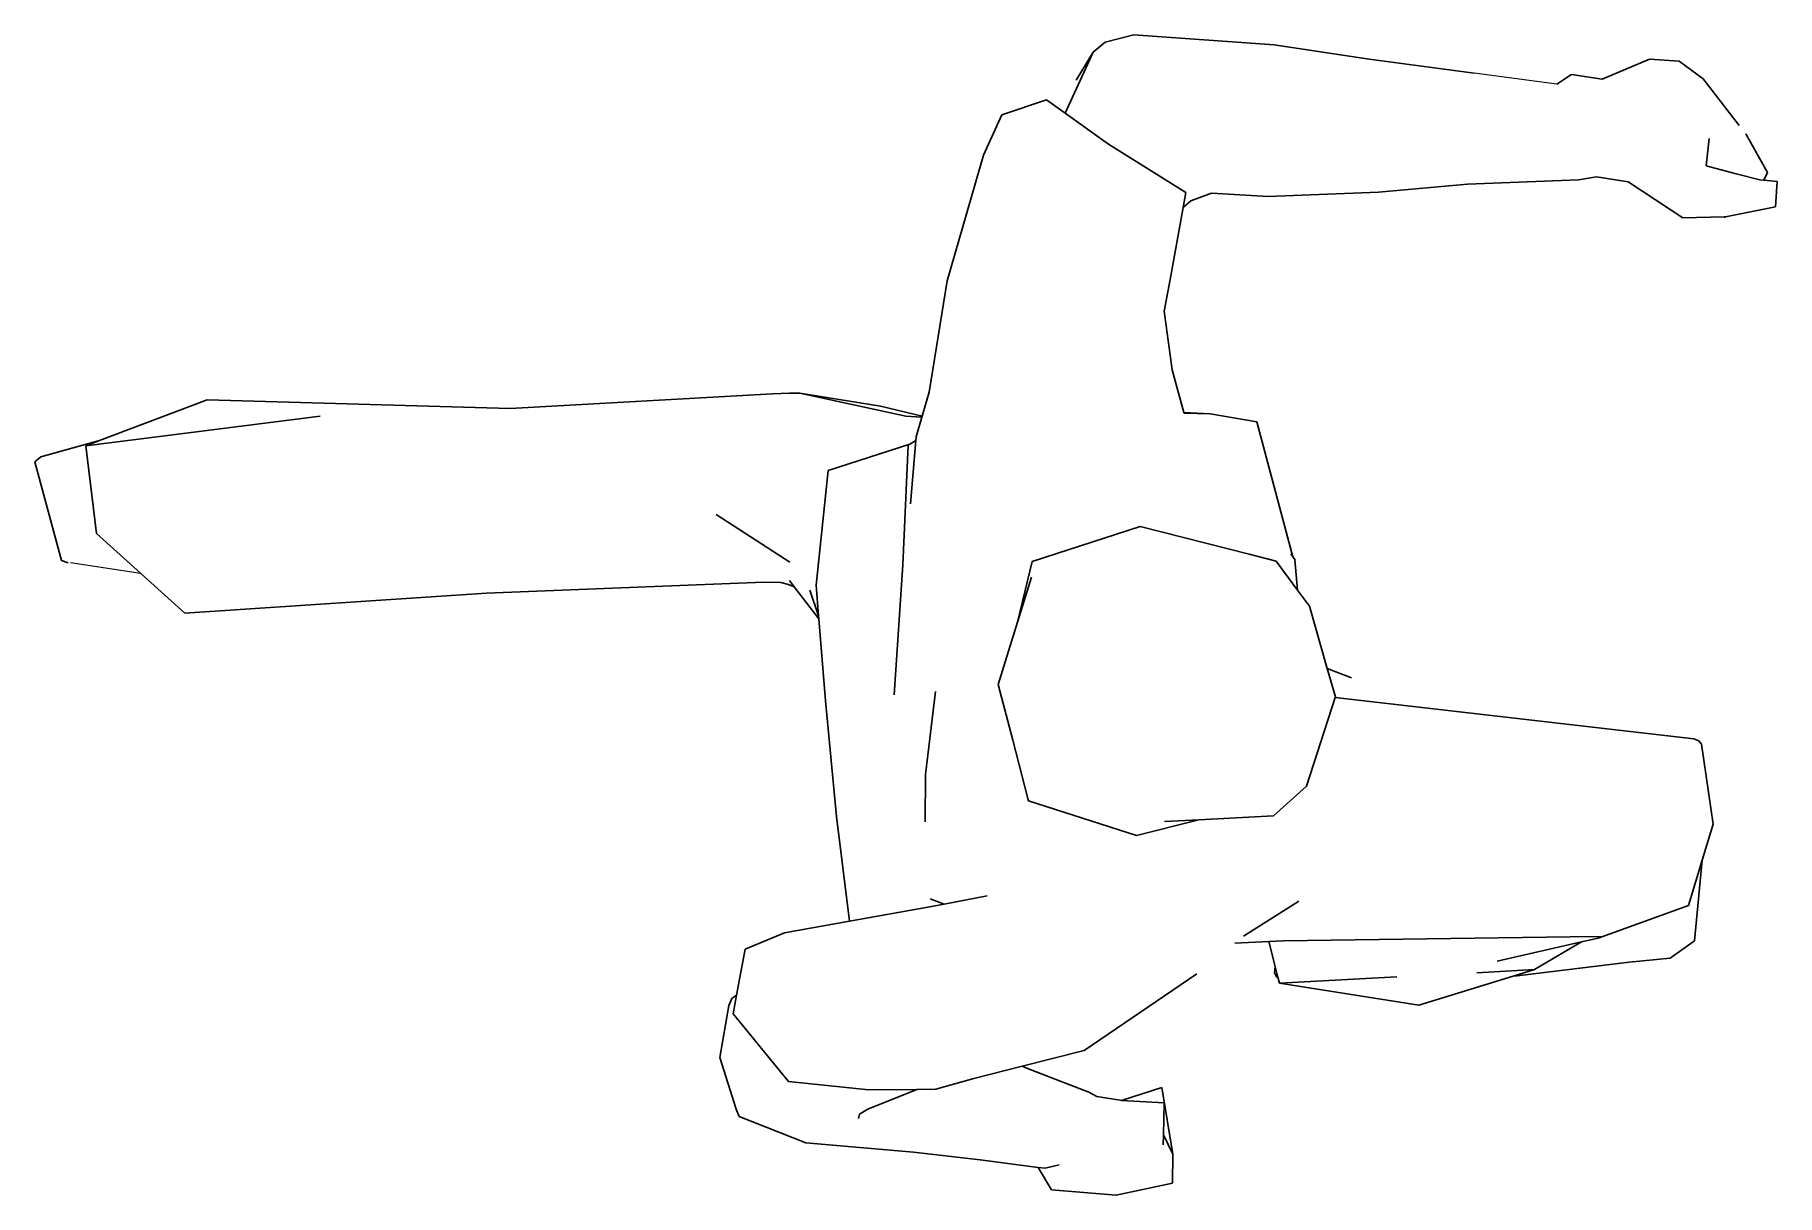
# Model space of a CAD drawing. Extents: x -0.94 to 0.43, y -0.39 to 0.52.
import ezdxf

# ---------------------------------------------------------------- set-up
doc = ezdxf.new("R2010")
doc.units = 0
doc.header["$MEASUREMENT"] = 0

msp = doc.modelspace()

# ---------------------------------------------------------------- linework, layer by layer
for p, q in [((-0.0728, 0.5224), (-0.0954, 0.5166)), ((0.0376, 0.5146), (-0.0728, 0.5224)), ((-0.1268, 0.4607), (-0.1047, 0.5087)), ((-0.1182, 0.4866), (-0.1047, 0.5087)), ((-0.1047, 0.5087), (-0.0954, 0.5166)), ((0.1124, 0.5032), (0.0376, 0.5146)), ((0.1949, 0.4922), (0.1124, 0.5032)), ((0.2958, 0.4875), (0.333, 0.5031)), ((0.333, 0.5031), (0.3564, 0.5017)), ((0.3564, 0.5017), (0.3752, 0.4878)), ((0.26, 0.4835), (0.2715, 0.4912)), ((0.2715, 0.4912), (0.2958, 0.4875)), ((0.4035, 0.451), (0.3752, 0.4878)), ((-0.1415, 0.4712), (-0.1767, 0.4593)), ((-0.1415, 0.4712), (-0.1268, 0.4607)), ((-0.1767, 0.4593), (-0.191, 0.4276)), ((-0.1268, 0.4607), (-0.0928, 0.4364)), ((0.3798, 0.4407), (0.3775, 0.4193)), ((0.4087, 0.4444), (0.4258, 0.414)), ((-0.191, 0.4276), (-0.2196, 0.3287)), ((-0.0318, 0.3982), (-0.0928, 0.4364)), ((0.3775, 0.4193), (0.4012, 0.4129)), ((0.4012, 0.4129), (0.4197, 0.4083)), ((0.4258, 0.414), (0.4229, 0.408)), ((-0.034, 0.3865), (-0.0318, 0.3982)), ((-0.0116, 0.3978), (-0.0278, 0.3917)), ((-0.0116, 0.3978), (0.0328, 0.3951)), ((0.0328, 0.3951), (0.1198, 0.3985)), ((0.1198, 0.3985), (0.1899, 0.4049)), ((0.1899, 0.4049), (0.2771, 0.4083)), ((0.2771, 0.4083), (0.2914, 0.4107)), ((0.2914, 0.4107), (0.3163, 0.4068)), ((0.3163, 0.4068), (0.3591, 0.3784)), ((0.4197, 0.4083), (0.4229, 0.408)), ((0.4229, 0.408), (0.4334, 0.4069)), ((0.4334, 0.4069), (0.432, 0.387)), ((-0.0443, 0.3298), (-0.034, 0.3865)), ((-0.034, 0.3865), (-0.0278, 0.3917)), ((0.3927, 0.3791), (0.432, 0.387)), ((0.3591, 0.3784), (0.3916, 0.379)), ((0.3917, 0.3786), (0.3916, 0.379)), ((0.3916, 0.379), (0.3921, 0.379)), ((0.3927, 0.3791), (0.3917, 0.3786)), ((0.3921, 0.379), (0.3927, 0.3791)), ((-0.049, 0.3048), (-0.0443, 0.3298)), ((-0.2196, 0.3287), (-0.2338, 0.2411)), ((-0.049, 0.3048), (-0.0426, 0.2587)), ((-0.0333, 0.2251), (-0.0426, 0.2587)), ((-0.8865, 0.203), (-0.8019, 0.2351)), ((-0.8019, 0.2351), (-0.5636, 0.2283)), ((-0.3571, 0.2398), (-0.5636, 0.2283)), ((-0.3571, 0.2398), (-0.3436, 0.2403)), ((-0.3355, 0.2403), (-0.3436, 0.2403)), ((-0.2721, 0.2302), (-0.3355, 0.2403)), ((-0.3355, 0.2403), (-0.2521, 0.2223)), ((-0.2338, 0.2411), (-0.2393, 0.2223)), ((-0.713, 0.2223), (-0.8973, 0.1989)), ((-0.2393, 0.2223), (-0.2721, 0.2302)), ((-0.2521, 0.2223), (-0.2396, 0.2214)), ((-0.2396, 0.2214), (-0.2441, 0.206)), ((-0.2393, 0.2223), (-0.2396, 0.2214)), ((-0.0335, 0.2251), (-0.0333, 0.2251)), ((-0.0333, 0.2251), (-0.0128, 0.2241)), ((-0.0333, 0.2247), (-0.0333, 0.2247)), ((-0.0333, 0.2247), (-0.0128, 0.2241)), ((0.0239, 0.2179), (-0.0128, 0.2241)), ((-0.2441, 0.206), (-0.2443, 0.2032)), ((0.0239, 0.2179), (0.0524, 0.1116)), ((-0.9329, 0.1902), (-0.8865, 0.203)), ((-0.8973, 0.1989), (-0.8974, 0.1989)), ((-0.8974, 0.1989), (-0.889, 0.1298)), ((-0.8973, 0.1989), (-0.8865, 0.203)), ((-0.2489, 0.2002), (-0.3133, 0.1794)), ((-0.2546, 0.1053), (-0.2503, 0.1994)), ((-0.2503, 0.1994), (-0.2489, 0.2002)), ((-0.2489, 0.2002), (-0.2443, 0.2032)), ((-0.2443, 0.2032), (-0.2486, 0.1533)), ((-0.9329, 0.1902), (-0.9375, 0.1863)), ((-0.9375, 0.1863), (-0.9165, 0.1086)), ((-0.3133, 0.1794), (-0.3228, 0.0891)), ((-0.4014, 0.1448), (-0.3435, 0.1073)), ((-0.889, 0.1298), (-0.8195, 0.0673)), ((-0.0679, 0.1355), (-0.1527, 0.1078)), ((-0.0679, 0.1355), (0.0179, 0.1137)), ((0.0179, 0.1137), (0.0391, 0.1082)), ((0.0507, 0.1138), (0.054, 0.1094)), ((-0.9165, 0.1086), (-0.9112, 0.1069)), ((-0.2546, 0.1053), (-0.2614, 0.0028)), ((-0.1643, 0.06), (-0.1527, 0.1078)), ((0.0391, 0.1082), (0.056, 0.0853)), ((0.054, 0.1094), (0.056, 0.0853)), ((-0.582, 0.0829), (-0.8194, 0.0673)), ((-0.582, 0.0829), (-0.364, 0.0917)), ((-0.3506, 0.0914), (-0.364, 0.0917)), ((-0.3506, 0.0914), (-0.3444, 0.0898)), ((-0.3399, 0.0879), (-0.3444, 0.0898)), ((-0.3437, 0.0928), (-0.3399, 0.0879)), ((-0.3399, 0.0879), (-0.3206, 0.0628)), ((-0.3278, 0.0852), (-0.3208, 0.0651)), ((-0.3208, 0.0651), (-0.3228, 0.0891)), ((-0.1533, 0.0954), (-0.1643, 0.06)), ((0.056, 0.0853), (0.0654, 0.0726)), ((0.0654, 0.0726), (0.0794, 0.0236)), ((-0.3206, 0.0628), (-0.3208, 0.0651)), ((-0.3153, -0.0019), (-0.3206, 0.0628)), ((-0.1643, 0.06), (-0.1667, 0.0524)), ((-0.1667, 0.0524), (-0.1794, 0.0111)), ((0.0984, 0.0162), (0.0794, 0.0236)), ((0.0794, 0.0236), (0.0858, 0.0013)), ((-0.2367, -0.0599), (-0.2287, 0.0056)), ((-0.1794, 0.0111), (-0.1681, -0.0329)), ((0.0856, 0.0009), (0.0632, -0.0689)), ((0.0858, 0.0013), (0.0856, 0.0009)), ((0.0856, 0.0009), (0.3679, -0.0318)), ((-0.3066, -0.0928), (-0.3153, -0.0019)), ((-0.1681, -0.0329), (-0.1561, -0.0788)), ((0.3679, -0.0318), (0.3719, -0.0334)), ((0.3719, -0.0334), (0.3739, -0.0359)), ((0.383, -0.0989), (0.3739, -0.0359)), ((-0.2369, -0.097), (-0.2367, -0.0599)), ((-0.1561, -0.0788), (-0.1557, -0.0806)), ((-0.1557, -0.0806), (-0.0707, -0.1078)), ((0.0632, -0.0689), (0.037, -0.0923)), ((-0.3066, -0.0928), (-0.2965, -0.1751)), ((-0.0215, -0.0954), (-0.0707, -0.1078)), ((-0.0486, -0.0969), (-0.0215, -0.0954)), ((-0.0215, -0.0954), (0.037, -0.0923)), ((0.3744, -0.1273), (0.383, -0.0989)), ((0.3637, -0.163), (0.3744, -0.1273)), ((0.3744, -0.1273), (0.3683, -0.1907)), ((-0.2348, -0.1641), (-0.2965, -0.1751)), ((-0.2348, -0.1641), (-0.222, -0.1618)), ((-0.222, -0.1618), (-0.2331, -0.1577)), ((-0.222, -0.1618), (-0.1881, -0.1554)), ((0.0136, -0.187), (0.057, -0.1595)), ((0.2925, -0.1886), (0.3637, -0.163)), ((-0.2965, -0.1751), (-0.3476, -0.1843)), ((-0.3785, -0.1972), (-0.3476, -0.1843)), ((0.0068, -0.1925), (0.0335, -0.1912)), ((0.0335, -0.1912), (0.0451, -0.1907)), ((0.0335, -0.1912), (0.0385, -0.211)), ((0.0451, -0.1907), (0.2894, -0.1874)), ((0.2132, -0.2068), (0.2794, -0.1916)), ((0.2426, -0.2134), (0.2794, -0.1916)), ((0.2794, -0.1916), (0.2925, -0.1886)), ((0.2948, -0.1875), (0.2894, -0.1874)), ((0.3683, -0.1907), (0.3493, -0.2044)), ((-0.3785, -0.1972), (-0.3853, -0.2335)), ((0.317, -0.2074), (0.3493, -0.2044)), ((-0.1119, -0.2769), (-0.0231, -0.2168)), ((0.0385, -0.211), (0.0378, -0.216)), ((0.0378, -0.216), (0.0397, -0.2192)), ((0.0385, -0.211), (0.0406, -0.2193)), ((0.0406, -0.2193), (0.0397, -0.2192)), ((0.0406, -0.2193), (0.0418, -0.224)), ((0.1341, -0.2191), (0.0418, -0.224)), ((0.2256, -0.2186), (0.1516, -0.2413)), ((0.1971, -0.2158), (0.2426, -0.2134)), ((0.2426, -0.2134), (0.2256, -0.2186)), ((0.2256, -0.2186), (0.2289, -0.2182)), ((0.2289, -0.2182), (0.317, -0.2074)), ((0.1516, -0.2413), (0.0418, -0.224)), ((-0.3986, -0.2826), (-0.3914, -0.2417)), ((-0.3914, -0.2417), (-0.3891, -0.2361)), ((-0.3853, -0.2335), (-0.3891, -0.2361)), ((-0.3853, -0.2335), (-0.3881, -0.2482)), ((-0.3444, -0.3014), (-0.3881, -0.2482)), ((-0.3986, -0.2826), (-0.3857, -0.3232)), ((-0.1119, -0.2769), (-0.1607, -0.2893)), ((-0.2813, -0.308), (-0.3444, -0.3014)), ((-0.2286, -0.3075), (-0.1986, -0.299)), ((-0.1607, -0.2893), (-0.1986, -0.299)), ((-0.1565, -0.2912), (-0.1607, -0.2893)), ((-0.1565, -0.2912), (-0.1083, -0.3097)), ((-0.282, -0.3232), (-0.2436, -0.3076)), ((-0.2813, -0.308), (-0.2436, -0.3076)), ((-0.2436, -0.3076), (-0.2286, -0.3075)), ((-0.1018, -0.3131), (-0.1083, -0.3097)), ((-0.1018, -0.3131), (-0.0835, -0.3162)), ((-0.0816, -0.316), (-0.0508, -0.3061)), ((-0.0508, -0.3061), (-0.0421, -0.3587)), ((-0.3832, -0.329), (-0.3857, -0.3232)), ((-0.3308, -0.3496), (-0.3832, -0.329)), ((-0.2887, -0.3271), (-0.2895, -0.3306)), ((-0.282, -0.3232), (-0.2887, -0.3271)), ((-0.0826, -0.3163), (-0.0835, -0.3162)), ((-0.0816, -0.316), (-0.0826, -0.3163)), ((-0.0489, -0.3183), (-0.0826, -0.3163)), ((-0.0495, -0.3435), (-0.0489, -0.3183)), ((-0.3308, -0.3496), (-0.2461, -0.357)), ((-0.0497, -0.3513), (-0.0495, -0.3435)), ((-0.0421, -0.3587), (-0.0495, -0.3435)), ((-0.1936, -0.3632), (-0.2461, -0.357)), ((-0.1936, -0.3632), (-0.1481, -0.369)), ((-0.1375, -0.3868), (-0.1481, -0.369)), ((-0.1481, -0.369), (-0.1425, -0.3697)), ((-0.1425, -0.3697), (-0.1316, -0.3671)), ((-0.0421, -0.3587), (-0.0424, -0.3815)), ((-0.0867, -0.3909), (-0.0424, -0.3815)), ((-0.1375, -0.3868), (-0.0867, -0.3909))]:
    msp.add_line(p, q)
at = {"lineweight": 0}
for p, q in [((0.26, 0.4835), (0.1949, 0.4922)), ((-0.9095, 0.107), (-0.8543, 0.0986))]:
    msp.add_line(p, q, dxfattribs=at)

doc.saveas('drawing.dxf')
